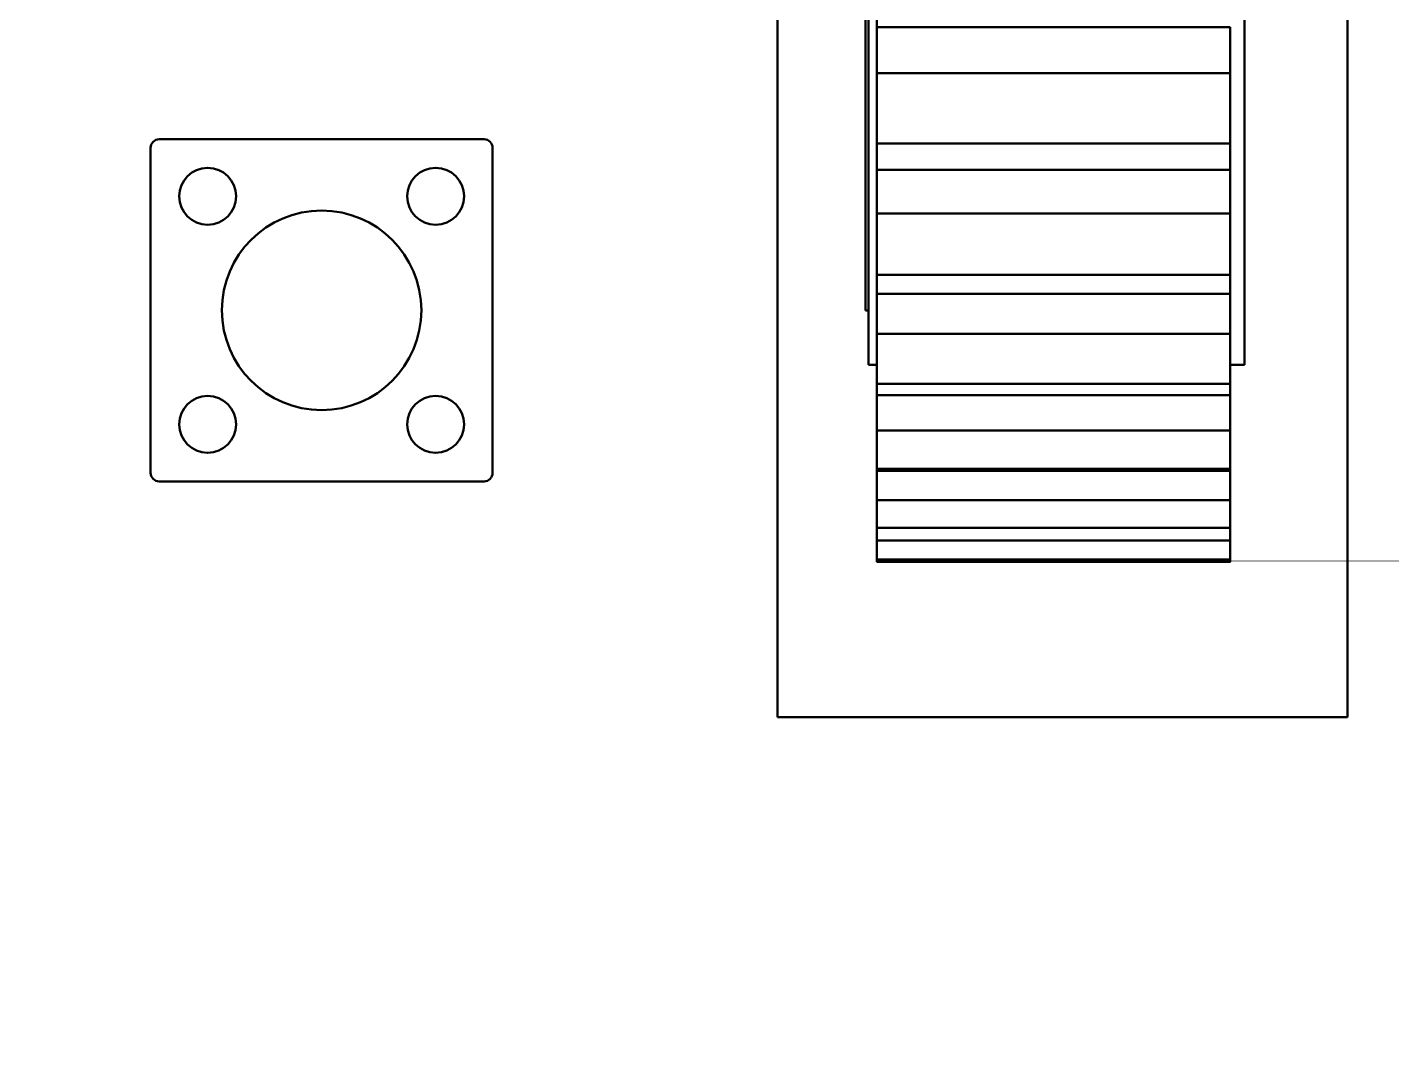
# Model space of a CAD drawing. Header units: millimetres. Extents: x 0 to 586, y -128 to 462.
# Drawn here: x 141.8 to 165.74, y 58.62 to 76.53 of the extents above; entities that cross this region are included whole.
import ezdxf

# ---------------------------------------------------------------- set-up
doc = ezdxf.new("R2010")
doc.units = ezdxf.units.MM
doc.linetypes.add('Сплошная', pattern=[0])
doc.layers.add('Viewport3ForCustomObjects_0', color=7, linetype='Continuous')
doc.layers.add('Видимый контур (ГОСТ)', color=7, linetype='Сплошная', lineweight=50)

# ---------------------------------------------------------------- blocks, each defined once
blk = doc.blocks.new('CustomObjectsInViewport3_0')
at = {"layer": 'Видимый контур (ГОСТ)', "ltscale": 1.31579}
for p, q in [((-10018, -10043), (-10018, -10083)), ((-10026.407, -10049.718), (-10026.407, -10076.818)), ((-10019.807, -10076.818), (-10019.807, -10049.718)), ((-10026.457, -10050.668), (-10026.457, -10075.868)), ((-10028, -10083), (-10028, -10066.768)), ((-10020.057, -10070.899), (-10026.257, -10070.899)), ((-10020.057, -10071.701), (-10026.257, -10071.701)), ((-10033.15, -10072.863), (-10038.85, -10072.863)), ((-10039, -10073.013), (-10039, -10078.713)), ((-10033, -10078.713), (-10033, -10073.013)), ((-10020.057, -10072.937), (-10026.257, -10072.937)), ((-10020.057, -10073.399), (-10026.257, -10073.399)), ((-10020.057, -10074.163), (-10026.257, -10074.163)), ((-10020.057, -10075.238), (-10026.257, -10075.238)), ((-10020.057, -10075.573), (-10026.257, -10075.573)), ((-10026.407, -10075.868), (-10026.457, -10075.868)), ((-10020.057, -10076.275), (-10026.257, -10076.275)), ((-10026.257, -10076.818), (-10026.407, -10076.818)), ((-10019.807, -10076.818), (-10020.057, -10076.818)), ((-10020.057, -10077.155), (-10026.257, -10077.155)), ((-10020.057, -10077.352), (-10026.257, -10077.352)), ((-10020.057, -10077.969), (-10026.257, -10077.969)), ((-10038.85, -10078.863), (-10033.15, -10078.863)), ((-10020.057, -10078.641), (-10026.257, -10078.641)), ((-10020.057, -10078.678), (-10026.257, -10078.678)), ((-10020.057, -10079.191), (-10026.257, -10079.191)), ((-10020.057, -10079.68), (-10026.257, -10079.68)), ((-10020.057, -10079.901), (-10026.257, -10079.901)), ((-10020.057, -10080.232), (-10026.257, -10080.232)), ((-10020.057, -10080.273), (-10026.257, -10080.273)), ((-10018, -10083), (-10028, -10083))]:
    blk.add_line(p, q, dxfattribs=at)
for centre, radius in [((-10063, -10063), 56.5), ((-10063, -10063), 55), ((-10038, -10073.863), 0.5), ((-10034, -10073.863), 0.5), ((-10036, -10075.863), 1.75), ((-10038, -10077.863), 0.5), ((-10034, -10077.863), 0.5)]:
    blk.add_circle(centre, radius, dxfattribs=at)
for centre, start, end in [((-10038.85, -10073.013), 90, 180), ((-10033.15, -10073.013), 0, 90), ((-10038.85, -10078.713), 180, 270), ((-10033.15, -10078.713), 270, 0)]:
    blk.add_arc(centre, 0.15, start, end, dxfattribs=at)
for points, degree in [([(-10026.257, -10070.325), (-10026.257, -10070.474), (-10026.257, -10070.665), (-10026.257, -10070.899)], 3), ([(-10026.257, -10070.899), (-10026.257, -10071.123), (-10026.257, -10071.391), (-10026.257, -10071.701)], 3), ([(-10020.057, -10070.899), (-10020.057, -10071.123), (-10020.057, -10071.391), (-10020.057, -10071.701)], 3), ([(-10026.257, -10071.701), (-10026.257, -10072.588), (-10026.257, -10072.937)], 2), ([(-10020.057, -10071.701), (-10020.057, -10072.588), (-10020.057, -10072.937)], 2), ([(-10026.257, -10072.937), (-10026.257, -10073.034), (-10026.257, -10073.188), (-10026.257, -10073.399)], 3), ([(-10020.057, -10072.937), (-10020.057, -10073.034), (-10020.057, -10073.188), (-10020.057, -10073.399)], 3), ([(-10026.257, -10073.399), (-10026.257, -10073.596), (-10026.257, -10073.851), (-10026.257, -10074.163)], 3), ([(-10020.057, -10073.399), (-10020.057, -10073.596), (-10020.057, -10073.851), (-10020.057, -10074.163)], 3), ([(-10026.257, -10074.163), (-10026.257, -10075.041), (-10026.257, -10075.238)], 2), ([(-10020.057, -10074.163), (-10020.057, -10075.041), (-10020.057, -10075.238)], 2), ([(-10026.257, -10075.238), (-10026.257, -10075.281), (-10026.257, -10075.392), (-10026.257, -10075.573)], 3), ([(-10020.057, -10075.238), (-10020.057, -10075.281), (-10020.057, -10075.392), (-10020.057, -10075.573)], 3), ([(-10026.257, -10075.573), (-10026.257, -10075.738), (-10026.257, -10075.972), (-10026.257, -10076.275)], 3), ([(-10020.057, -10075.573), (-10020.057, -10075.738), (-10020.057, -10075.972), (-10020.057, -10076.275)], 3), ([(-10026.257, -10076.275), (-10026.257, -10077.115), (-10026.257, -10077.155)], 2), ([(-10020.057, -10076.275), (-10020.057, -10077.115), (-10020.057, -10077.155)], 2), ([(-10026.257, -10077.155), (-10026.257, -10077.166), (-10026.257, -10077.232), (-10026.257, -10077.352)], 3), ([(-10020.057, -10077.155), (-10020.057, -10077.166), (-10020.057, -10077.232), (-10020.057, -10077.352)], 3), ([(-10026.257, -10077.352), (-10026.257, -10077.478), (-10026.257, -10077.684), (-10026.257, -10077.969)], 3), ([(-10020.057, -10077.352), (-10020.057, -10077.478), (-10020.057, -10077.684), (-10020.057, -10077.969)], 3), ([(-10026.257, -10077.969), (-10026.257, -10078.641), (-10026.257, -10078.641)], 2), ([(-10020.057, -10077.969), (-10020.057, -10078.641), (-10020.057, -10078.641)], 2), ([(-10026.257, -10078.641), (-10026.257, -10078.652), (-10026.257, -10078.664), (-10026.257, -10078.678)], 3), ([(-10026.257, -10078.678), (-10026.257, -10078.762), (-10026.257, -10078.933), (-10026.257, -10079.191)], 3), ([(-10020.057, -10078.641), (-10020.057, -10078.652), (-10020.057, -10078.664), (-10020.057, -10078.678)], 3), ([(-10020.057, -10078.678), (-10020.057, -10078.762), (-10020.057, -10078.933), (-10020.057, -10079.191)], 3), ([(-10026.257, -10079.191), (-10026.257, -10079.68), (-10026.257, -10079.68)], 2), ([(-10020.057, -10079.191), (-10020.057, -10079.68), (-10020.057, -10079.68)], 2), ([(-10026.257, -10079.68), (-10026.257, -10079.74), (-10026.257, -10079.813), (-10026.257, -10079.901)], 3), ([(-10020.057, -10079.68), (-10020.057, -10079.74), (-10020.057, -10079.813), (-10020.057, -10079.901)], 3), ([(-10026.257, -10079.901), (-10026.257, -10080.232), (-10026.257, -10080.232)], 2), ([(-10020.057, -10079.901), (-10020.057, -10080.232), (-10020.057, -10080.232)], 2), ([(-10026.257, -10080.232), (-10026.257, -10080.273), (-10026.257, -10080.273)], 2), ([(-10020.057, -10080.232), (-10020.057, -10080.273), (-10020.057, -10080.273)], 2)]:
    blk.add_open_spline(points, degree=degree, dxfattribs=at)

msp = doc.modelspace()

# ---------------------------------------------------------------- block references
at = {"layer": 'Viewport3ForCustomObjects_0'}
msp.add_blockref('CustomObjectsInViewport3_0', (10182.966, 10147.43), dxfattribs=at)

doc.saveas('drawing.dxf')
